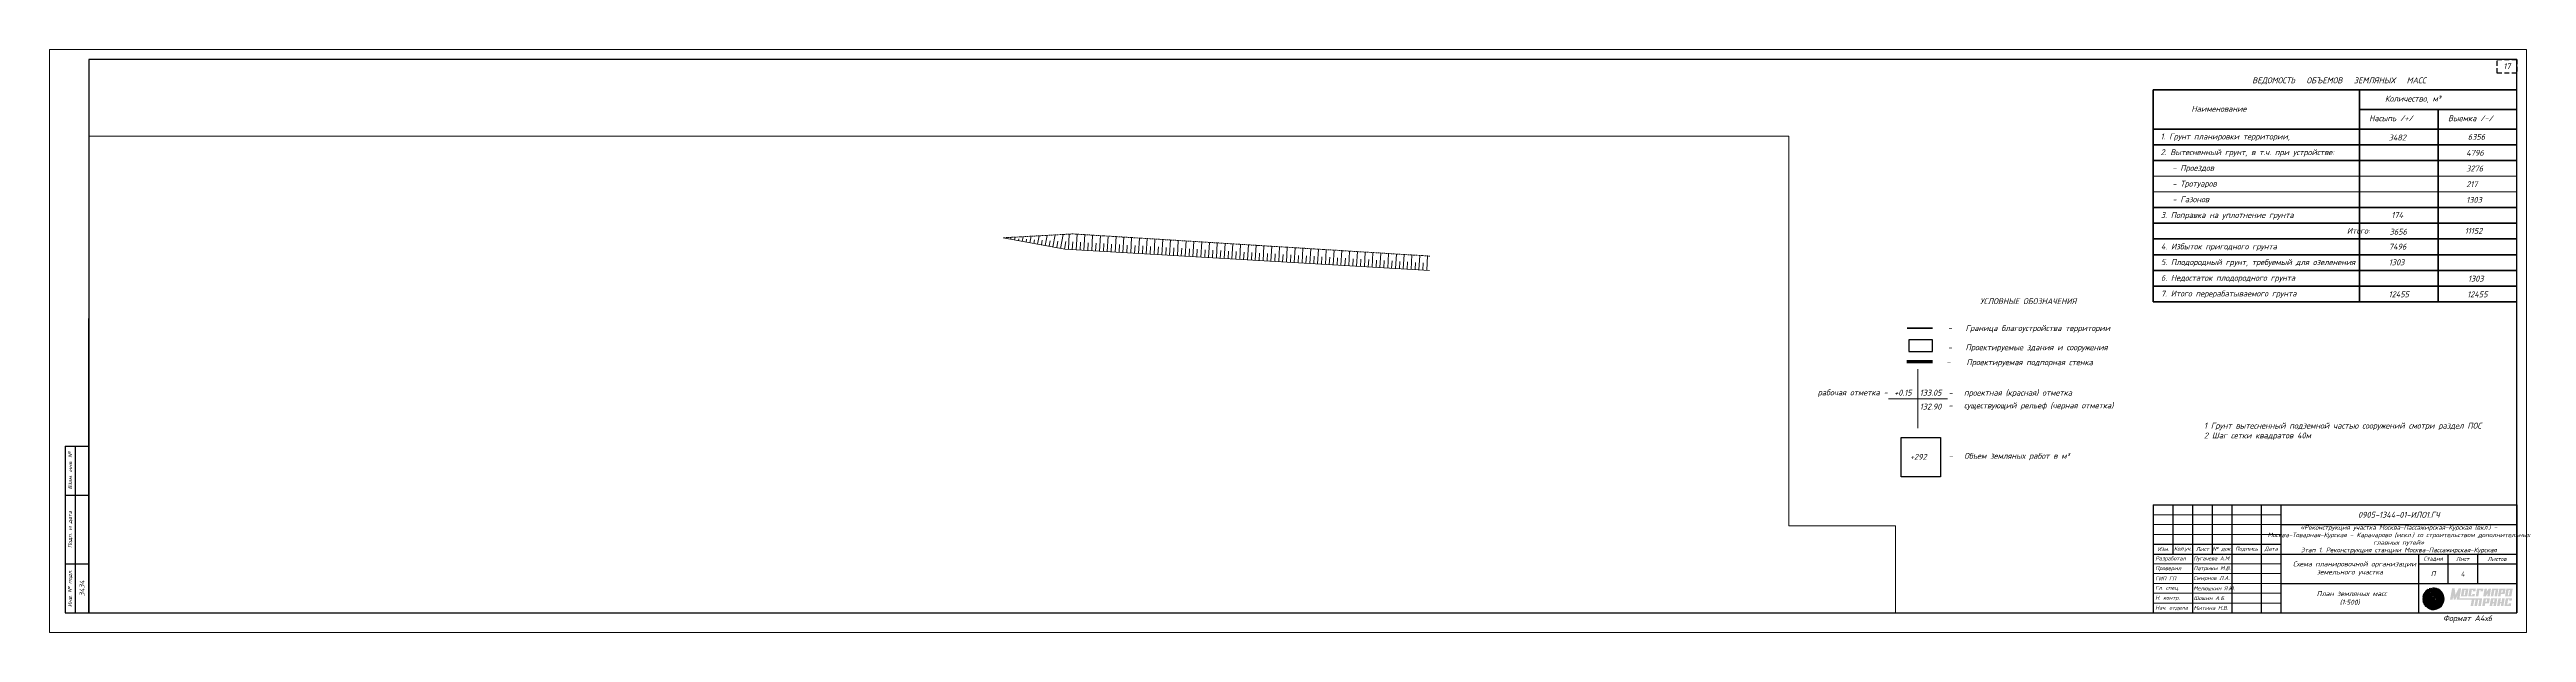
# Paper-space layout 'ЗМ (П)' of a CAD drawing. Extents: x 193 to 1454, y 520 to 817.
# The model-space entities are those that its viewports show. They can reach past a viewport. Long polylines and large blocks are cut down to what shows.
import ezdxf
from ezdxf.enums import TextEntityAlignment as Align

# ---------------------------------------------------------------- set-up
doc = ezdxf.new("R2010")
doc.units = 0
for name, pattern in [('ACAD_ISO12W100', [21, 12, -3, 0, -3, 0, -3]), ('CONTI', [0]), ('HIDDEN', [0.375, 0.25, -0.125]), ('невидимая', [9.525, 6.35, -3.175]), ('Сверху', [3.96875, 2.38125, -1.5875])]:
    doc.linetypes.add(name, pattern=pattern)
doc.layers.add('-ВЕДОМОСТИ', color=7, linetype='Continuous')
doc.layers.add('-ГЕНПЛАН', color=12, linetype='Continuous', lineweight=40, true_color=0xbd0000)
doc.layers.add('МГТ_ГП_ЗДАНИЯ', color=12, linetype='Continuous', lineweight=50, true_color=0xbd0000)
for name, color, linetype, lineweight in [('-ОТКОСЫ', 1, 'Continuous', 20), ('МГТ_ГП_ведомости', 7, 'Continuous', 30), ('МГТ_ГП_ГЕНПЛАН', 7, 'Continuous', 35)]:
    doc.layers.add(name, color=color, linetype=linetype, lineweight=lineweight)
doc.styles.add('ГП', font='isocpeui.ttf')

# ---------------------------------------------------------------- blocks, each defined once
blk = doc.blocks.new('Страница')
at = {"layer": 'МГТ_ГП_ведомости', "color": 7, "linetype": 'HIDDEN', "ltscale": 10}
blk.add_lwpolyline([(-10, 0), (0, 0), (0, -7), (-10, -7)], close=True, dxfattribs=at)
at = {"layer": 'МГТ_ГП_ведомости', "color": 7, "style": 'ГП'}
blk.add_attdef('СТРАНИЦА', text='', height=3, dxfattribs=at).set_placement((-5, -3.5), align=Align.MIDDLE_CENTER)
blk = doc.blocks.new('*U147')
at = {"layer": 'МГТ_ГП_ведомости', "color": 7}
for p, q in [((8, 95), (8, 10)), ((8, 95), (20, 95)), ((13, 95), (13, 10)), ((8, 70), (20, 70)), ((8, 35), (20, 35)), ((8, 10), (20, 10))]:
    blk.add_line(p, q, dxfattribs=at)
at = {"layer": 'МГТ_ГП_ведомости', "color": 7, "lineweight": 20}
blk.add_lwpolyline([(0, 0), (1261, 0), (1261, 297), (0, 297)], close=True, dxfattribs=at)
at = {"layer": 'МГТ_ГП_ведомости', "color": 7}
blk.add_lwpolyline([(20, 10), (1256, 10), (1256, 292), (20, 292)], close=True, dxfattribs=at)
at = {"layer": 'МГТ_ГП_ведомости', "color": 7, "flags": 128}
blk.add_lwpolyline([(20, 10), (20, 160)], dxfattribs=at)
at = {"layer": 'МГТ_ГП_ведомости', "color": 7, "char_height": 2, "attachment_point": 5, "rotation": 90, "line_spacing_factor": 0.914543, "style": 'ГП'}
for s, insert, width in [('{\\W1;Взам. инв. №}', (10.5, 82.5), 25), ('{\\W1;Подп. и дата}', (10.5, 52.5), 35), ('{\\W1;Инв. № подл.}', (10.5, 22.5), 25)]:
    blk.add_mtext(s, dxfattribs=dict(at, insert=insert, width=width))
at = {"layer": 'МГТ_ГП_ведомости', "color": 7, "style": 'ГП'}
blk.add_attdef('ИНВ.НОМ', text='', height=2.5, rotation=90, dxfattribs=at).set_placement((16.5, 22.5), align=Align.MIDDLE_CENTER)
blk = doc.blocks.new('*T165')
at = {"layer": 'МГТ_ГП_ведомости', "color": 7, "linetype": 'Continuous', "lineweight": 30, "transparency": 16777216}
for p, q in [((0, 0), (185, 0)), ((0, 0), (0, -55)), ((10, 0), (10, -25)), ((20, 0), (20, -55)), ((30, 0), (30, -25)), ((40, 0), (40, -55)), ((55, 0), (55, -55)), ((65, 0), (65, -55)), ((185, 0), (185, -55)), ((65, -10), (185, -10)), ((0, -20), (65, -20)), ((0, -25), (185, -25)), ((135, -25), (135, -55)), ((150, -25), (150, -40)), ((165, -25), (165, -40)), ((135, -30), (185, -30)), ((65, -40), (185, -40)), ((0, -55), (185, -55))]:
    blk.add_line(p, q, dxfattribs=at)
at = {"layer": 'МГТ_ГП_ведомости', "color": 7, "linetype": 'Continuous', "lineweight": 15, "transparency": 16777216}
for p, q in [((0, -5), (65, -5)), ((0, -10), (65, -10)), ((0, -15), (65, -15)), ((0, -30), (65, -30)), ((0, -35), (65, -35)), ((0, -40), (65, -40)), ((0, -45), (65, -45)), ((0, -50), (65, -50))]:
    blk.add_line(p, q, dxfattribs=at)
at = {"layer": 'МГТ_ГП_ведомости', "color": 7, "transparency": 16777216, "style": 'ГП'}
for s, insert, char_height, width, attachment_point in [('{\\C256;«Реконструкция участка Москва-Пассажирская-Курская (вкл.) - Москва-Товарная-Курская - Карачарово (искл.) со строительством дополнительных главных путей»\\PЭтап 1. Реконструкция станции Москва-Пассажирская-Курская}', (125, -17.5), 2.3, 120, 5), ('0905-1344-01-ИЛО1.ГЧ', (125, -5), 3, 118, 5), ('Изм.', (5, -22.5), 2, 8, 5), ('Кол.уч.', (15, -22.5), 2, 10, 5), ('Лист', (25, -22.5), 2, 8, 5), ('№ док.', (35, -22.5), 2, 10, 5), ('Подпись', (47.5, -22.5), 2, 13, 5), ('Дата', (60, -22.5), 2, 8, 5), ('Разработал', (1, -27.5), 2, 18, 4), ('Проверил', (1, -32.5), 2, 18, 4), ('ГИП ГП', (1, -37.5), 2, 18, 4), ('{\\W0.9;Пугачева А.М.}', (20.5, -27.5), 2, 19, 4), ('Патрики М.В.', (20.5, -32.5), 2, 19, 4), ('Смирнов Л.А.', (20.5, -37.5), 2, 19, 4), ('Стадия', (142.5, -27.5), 2, 13, 5), ('П', (142.5, -35), 2.5, 13, 5), ('Лист', (157.5, -27.5), 2, 13, 5), ('Листов', (175, -27.5), 2, 18, 5), ('Гл. спец.', (1, -42.5), 2, 18, 4), ('Н. контр.', (1, -47.5), 2, 18, 4), ('{\\W0.9;Мелюшкин Я.Ю.}', (20.5, -42.5), 2, 19, 4), ('Шошин А.Б.', (20.5, -47.5), 2, 19, 4), ('Нач. отдела', (1, -52.5), 2, 18, 4), ('Митина Н.В.', (20.5, -52.5), 2, 19, 4)]:
    blk.add_mtext(s, dxfattribs=dict(at, insert=insert, char_height=char_height, width=width, attachment_point=attachment_point))
blk = doc.blocks.new('A$C047D6849')
at = {"ltscale": 100}
h = blk.add_hatch(color=256, dxfattribs=at)
h.paths.add_polyline_path([(-3986, 903), (-3728, 463), (-3407, 463, 0.3828058), (-3986, 903)], flags=0)
h.paths.add_polyline_path([(-3410, 241), (-3737, 241), (-3918, -68), (-4279, -68, 0.5530289), (-3410, 241)], flags=0)
h.paths.add_polyline_path([(-3993, 241), (-4474, 241, 0.0426552), (-4446, 153), (-4045, 153), (-3993, 241)], flags=0)
h.paths.add_polyline_path([(-4204, 837, 0.222732), (-4477, 463), (-3985, 463), (-4204, 837, 0.222732)], flags=0)
h = blk.add_hatch(color=256)
h.paths.add_polyline_path([(-406, 802), (-469, 802), (-492, 672), (-429, 672), (-406, 802)], flags=0)
h.paths.add_polyline_path([(-827, 325), (-889, 325), (-912, 195), (-850, 195), (-827, 325)], flags=0)
h.paths.add_polyline_path([(-1205, 325), (-1267, 325), (-1290, 195), (-1228, 195), (-1205, 325)], flags=0)
h.paths.add_polyline_path([(-2404, 542), (-2342, 542), (-2296, 802), (-2359, 802), (-2404, 542)], flags=0)
h.paths.add_polyline_path([(-1406, 477), (-1276, 477), (-1173, 648), (-1203, 477), (-1073, 477), (-1004, 867), (-1134, 867), (-1237, 692), (-1207, 867), (-1338, 867), (-1406, 477)], flags=0)
h.paths.add_polyline_path([(-1455, 388), (-2614, 388), (-2526, 888), (-2656, 888), (-2817, 568), (-2858, 888), (-2988, 888), (-3093, 323), (-2962, 323), (-2923, 545), (-2913, 323), (-2817, 323), (-2715, 543), (-2756, 323), (-1987, 323), (-2044, -3), (-1914, -3), (-1857, 322), (-1792, 322), (-1849, -2), (-1719, -2), (-1661, 322), (-1597, 322), (-1654, -3), (-1524, -3), (-1455, 388)], flags=0)
h.paths.add_polyline_path([(-2534, 542), (-2546, 477), (-2481, 477), (-2289, 477), (-2224, 477), (-2212, 542), (-2166, 802), (-2154, 867), (-2220, 867), (-2412, 867), (-2477, 867), (-2489, 802), (-2534, 542)], flags=0)
h.paths.add_polyline_path([(-2170, 477), (-1848, 477), (-1836, 542), (-1825, 607), (-1955, 607), (-1966, 542), (-2029, 542), (-1983, 802), (-1920, 802), (-1932, 737), (-1802, 737), (-1790, 802), (-1779, 867), (-2102, 867), (-2170, 477)], flags=0)
h.paths.add_polyline_path([(-254, 390), (-322, 0), (0, 0), (23, 130), (-107, 130), (-119, 65), (-181, 65), (-135, 325), (-73, 325), (-84, 260), (46, 260), (69, 390), (-254, 390)], flags=0)
h.paths.add_polyline_path([(-1785, 477), (-1655, 477), (-1598, 802), (-1537, 802), (-1548, 737), (-1417, 737), (-1394, 867), (-1717, 867), (-1785, 477)], flags=0)
h.paths.add_polyline_path([(-1023, 477), (-893, 477), (-835, 802), (-773, 802), (-830, 477), (-700, 477), (-632, 867), (-954, 867), (-1023, 477)], flags=0)
h.paths.add_polyline_path([(-656, 477), (-526, 477), (-503, 607), (-376, 607), (-311, 607), (-265, 868), (-587, 867), (-656, 477)], flags=0)
h.paths.add_polyline_path([(-294, 477), (-229, 477), (-37, 477), (28, 477), (97, 867), (-225, 868), (-294, 477)], flags=0)
h.paths.add_polyline_path([(-152, 542), (-107, 802), (-44, 802), (-90, 542), (-152, 542)], flags=0)
h.paths.add_polyline_path([(-1063, 390), (-1385, 389), (-1455, 0), (-1324, 0), (-1302, 130), (-1109, 131), (-1063, 390)], flags=0)
h.paths.add_polyline_path([(-686, 390), (-1008, 390), (-1077, 0), (-946, 0), (-924, 130), (-861, 130), (-884, 0), (-754, 0), (-686, 390)], flags=0)
h.paths.add_polyline_path([(-307, 390), (-437, 390), (-472, 195), (-534, 195), (-500, 390), (-630, 390), (-699, 0), (-569, 0), (-546, 130), (-483, 130), (-506, 0), (-376, 0), (-307, 390)], flags=0)
at = {"color": 7}
for p, q in [((-4486, 380), (-3840, 380)), ((-3887, 407), (-4485, 407)), ((-3849, 324), (-4485, 324)), ((-4483, 297), (-3961, 297)), ((-4477, 463), (-3985, 463)), ((-4013, 98), (-4419, 98)), ((-4404, 71), (-3998, 71)), ((-3985, 463), (-4204, 837)), ((-4154, 862), (-3887, 407)), ((-3840, 380), (-4129, 872)), ((-4074, 889), (-3776, 380)), ((-3760, 407), (-4046, 895)), ((-3896, 297), (-4013, 98)), ((-3998, 71), (-3849, 324)), ((-3961, 297), (-3961, 297)), ((-3961, 297), (-3896, 297)), ((-3776, 380), (-3397, 380)), ((-3719, 407), (-3760, 407)), ((-3399, 407), (-3719, 407)), ((-3704, 297), (-3704, 297))]:
    blk.add_line(p, q, dxfattribs=at)
for points in [[(-3993, 241), (-4474, 241, 0.0426552), (-4446, 153), (-4045, 153)], [(-3398, 324), (-3784, 324), (-3966, 15), (-4363, 15, 0.0164332), (-4340, -12), (-3950, -12), (-3769, 297), (-3400, 297, 0.0127069)], [(-3410, 241), (-3737, 241), (-3918, -68), (-4279, -68, 0.5530289)], [(-3986, 903), (-3728, 463), (-3407, 463, 0.3828058)]]:
    blk.add_lwpolyline(points, format="xyb", close=True, dxfattribs=at)
at = {"ltscale": 100}
blk.add_arc((-3941, 359), 546, 118.85538, 169.08193, dxfattribs=at)
at = {"color": 7}
for points in [[(-4485, 407), (-4485, 398), (-4486, 389), (-4486, 380)], [(-4485, 324), (-4485, 315), (-4484, 306), (-4483, 297)], [(-4419, 98), (-4414, 88), (-4409, 80), (-4404, 71)], [(-4129, 872), (-4137, 869), (-4146, 865), (-4154, 862)], [(-4046, 895), (-4056, 893), (-4065, 891), (-4074, 889)], [(-3397, 380), (-3398, 389), (-3398, 398), (-3399, 407)]]:
    blk.add_open_spline(points, degree=3, dxfattribs=at)
blk = doc.blocks.new('штамп_п')
blk.add_blockref('*T165', (-185, 55))
at = {"layer": 'МГТ_ГП_ведомости', "lineweight": 5, "xscale": 0.01, "yscale": 0.01, "zscale": 0.01}
blk.add_blockref('A$C047D6849', (-3, 3.6), dxfattribs=at)
at = {"layer": 'МГТ_ГП_ведомости', "color": 7, "style": 'ГП'}
for tag, height, p in [('ОБЪЕКТ', 2.5, (-85, 22.5)), ('ЛИСТ', 2.5, (-27.5, 19.8)), ('ЛИСТОВ', 2.5, (-10, 19.8)), ('НАЗВАНИЕ', 2.5, (-85, 7.5)), ('ФОРМАТ', 3, (-25, -2.7))]:
    blk.add_attdef(tag, text='', height=height, dxfattribs=at).set_placement(p, align=Align.MIDDLE_CENTER)
blk = doc.blocks.new('демонтаж')
at = {"layer": 'МГТ_ГП_ЗДАНИЯ', "color": 1, "lineweight": 30}
for points in [[(-0.59, 0.46), (0.59, -0.46)], [(-0.46, -0.59), (0.46, 0.59)]]:
    blk.add_lwpolyline(points, dxfattribs=at)

msp = doc.modelspace()

# ---------------------------------------------------------------- linework, layer by layer
at = {"layer": '-ОТКОСЫ'}
for p, q in [((10415.81, 10131.76, 141.05), (10416.05, 10131.77, 141.05)), ((10415.88, 10130.77, 141.05), (10416.12, 10130.78, 141.05)), ((10415.94, 10129.78, 141.05), (10416.66, 10129.82, 141.05)), ((10416.01, 10128.78, 141.05), (10416.49, 10128.82, 141.05)), ((10416.07, 10127.79, 141.05), (10417.27, 10127.87, 141.05)), ((10416.14, 10126.8, 141.05), (10416.86, 10126.85, 141.05)), ((10416.21, 10125.81, 141.05), (10417.88, 10125.92, 141.05)), ((10416.27, 10124.82, 141.05), (10417.23, 10124.88, 141.05)), ((10416.34, 10123.83, 141.05), (10418.49, 10123.97, 141.05)), ((10416.4, 10122.84, 141.05), (10417.6, 10122.92, 141.05)), ((10416.47, 10121.85, 141.05), (10419.1, 10122.02, 141.05)), ((10416.53, 10120.86, 141.05), (10417.97, 10120.95, 141.05)), ((10416.6, 10119.87, 141.05), (10419.71, 10120.07, 141.05)), ((10416.67, 10118.88, 141.05), (10418.34, 10118.99, 141.05)), ((10416.73, 10117.88, 141.05), (10420.32, 10118.12, 141.05)), ((10416.8, 10116.89, 141.05), (10418.71, 10117.02, 141.05)), ((10416.97, 10115.92, 141.05), (10420.78, 10116.64, 141.05)), ((10417.15, 10114.94, 141.05), (10419.11, 10115.31, 141.05)), ((10417.34, 10113.96, 141.05), (10421.25, 10114.71, 141.05)), ((10417.52, 10112.99, 141.05), (10419.48, 10113.36, 141.05)), ((10417.71, 10112.01, 141.05), (10421.62, 10112.76, 141.05)), ((10417.9, 10111.04, 141.05), (10419.85, 10111.41, 141.05)), ((10418.08, 10110.06, 141.05), (10421.98, 10110.81, 141.05)), ((10418.27, 10109.09, 141.05), (10420.22, 10109.46, 141.05)), ((10418.46, 10108.11, 141.05), (10422.35, 10108.85, 141.05)), ((10418.64, 10107.14, 141.05), (10420.59, 10107.51, 141.05)), ((10418.83, 10106.16, 141.05), (10422.71, 10106.9, 141.05)), ((10419.01, 10105.18, 141.05), (10420.95, 10105.56, 141.05)), ((10419.2, 10104.21, 141.05), (10423.08, 10104.95, 141.05)), ((10419.39, 10103.23, 141.05), (10421.32, 10103.6, 141.05)), ((10419.57, 10102.26, 141.05), (10423.44, 10103, 141.05)), ((10419.76, 10101.28, 141.05), (10421.69, 10101.65, 141.05)), ((10419.95, 10100.31, 141.05), (10423.81, 10101.04, 141.05)), ((10420.13, 10099.33, 141.05), (10422.06, 10099.7, 141.05)), ((10420.32, 10098.36, 141.05), (10424.17, 10099.09, 141.05)), ((10420.5, 10097.38, 141.05), (10422.43, 10097.75, 141.05)), ((10420.69, 10096.41, 141.05), (10424.54, 10097.14, 141.05)), ((10420.88, 10095.43, 141.05), (10422.8, 10095.8, 141.05)), ((10421.06, 10094.45, 141.05), (10424.9, 10095.19, 141.05)), ((10421.25, 10093.48, 141.05), (10423.17, 10093.84, 141.05)), ((10421.43, 10092.5, 141.05), (10425.27, 10093.23, 141.05)), ((10421.62, 10091.53, 141.05), (10423.53, 10091.89, 141.05)), ((10421.81, 10090.55, 141.05), (10425.63, 10091.28, 141.05)), ((10421.99, 10089.58, 141.05), (10423.9, 10089.94, 141.05)), ((10422.18, 10088.6, 141.05), (10426, 10089.33, 141.05)), ((10422.37, 10087.63, 141.05), (10424.27, 10087.99, 141.05)), ((10422.55, 10086.65, 141.05), (10426.36, 10087.38, 141.05)), ((10422.74, 10085.67, 141.05), (10424.64, 10086.04, 141.05)), ((10422.92, 10084.7, 141.05), (10426.73, 10085.42, 141.05)), ((10423.11, 10083.72, 141.05), (10425.01, 10084.09, 141.05)), ((10423.3, 10082.75, 141.05), (10427.09, 10083.47, 141.05)), ((10423.48, 10081.77, 141.05), (10425.38, 10082.13, 141.05)), ((10423.67, 10080.8, 141.05), (10427.46, 10081.52, 141.05)), ((10423.86, 10079.82, 141.05), (10425.75, 10080.18, 141.05)), ((10424.04, 10078.85, 141.05), (10427.82, 10079.57, 141.05)), ((10424.23, 10077.87, 141.05), (10426.12, 10078.23, 141.05)), ((10424.41, 10076.89, 141.05), (10428.19, 10077.61, 141.05)), ((10424.6, 10075.92, 141.05), (10426.48, 10076.28, 141.05)), ((10424.79, 10074.94, 141.05), (10428.55, 10075.66, 141.05)), ((10424.97, 10073.97, 141.05), (10426.85, 10074.33, 141.05)), ((10425.16, 10072.99, 141.05), (10428.92, 10073.71, 141.05)), ((10425.34, 10072.02, 141.05), (10427.22, 10072.38, 141.05)), ((10425.53, 10071.04, 141.05), (10429.28, 10071.76, 141.05)), ((10425.72, 10070.07, 141.05), (10427.59, 10070.42, 141.05)), ((10425.9, 10069.09, 141.05), (10429.65, 10069.8, 141.05)), ((10426.09, 10068.11, 141.05), (10427.96, 10068.47, 141.05)), ((10426.28, 10067.14, 141.05), (10430.01, 10067.85, 141.05)), ((10426.46, 10066.16, 141.05), (10428.33, 10066.52, 141.05)), ((10426.65, 10065.19, 141.05), (10430.38, 10065.9, 141.05)), ((10426.83, 10064.21, 141.05), (10428.7, 10064.57, 141.05)), ((10427.02, 10063.24, 141.05), (10430.74, 10063.95, 141.05)), ((10427.21, 10062.26, 141.05), (10429.07, 10062.62, 141.05)), ((10427.39, 10061.29, 141.05), (10431.11, 10062, 141.05)), ((10427.58, 10060.31, 141.05), (10429.43, 10060.66, 141.05)), ((10427.77, 10059.34, 141.05), (10431.47, 10060.04, 141.05)), ((10427.95, 10058.36, 141.05), (10429.8, 10058.71, 141.05)), ((10428.14, 10057.38, 141.05), (10431.84, 10058.09, 141.05)), ((10428.32, 10056.41, 141.05), (10430.17, 10056.76, 141.05)), ((10428.51, 10055.43, 141.05), (10432.2, 10056.14, 141.05)), ((10428.7, 10054.46, 141.05), (10430.54, 10054.81, 141.05)), ((10428.88, 10053.48, 141.05), (10432.57, 10054.19, 141.05)), ((10429.07, 10052.51, 141.05), (10430.91, 10052.86, 141.05)), ((10429.25, 10051.53, 141.05), (10432.93, 10052.23, 141.05)), ((10429.44, 10050.56, 141.05), (10431.28, 10050.91, 141.05)), ((10429.63, 10049.58, 141.05), (10433.3, 10050.28, 141.05)), ((10429.81, 10048.6, 141.05), (10431.65, 10048.95, 141.05)), ((10430, 10047.63, 141.05), (10433.66, 10048.33, 141.05)), ((10430.19, 10046.65, 141.05), (10432.02, 10047, 141.05)), ((10430.37, 10045.68, 141.05), (10434.03, 10046.38, 141.05)), ((10430.56, 10044.7, 141.05), (10432.38, 10045.05, 141.05)), ((10430.74, 10043.73, 141.05), (10434.39, 10044.42, 141.05)), ((10430.93, 10042.75, 141.05), (10432.75, 10043.1, 141.05)), ((10431.12, 10041.78, 141.05), (10434.76, 10042.47, 141.05)), ((10431.3, 10040.8, 141.05), (10433.12, 10041.15, 141.05)), ((10431.49, 10039.82, 141.05), (10435.12, 10040.52, 141.05)), ((10431.68, 10038.85, 141.05), (10433.49, 10039.2, 141.05)), ((10431.86, 10037.87, 141.05), (10435.49, 10038.57, 141.05)), ((10432.05, 10036.9, 141.05), (10433.86, 10037.24, 141.05)), ((10432.23, 10035.92, 141.05), (10435.85, 10036.61, 141.05)), ((10432.42, 10034.95, 141.05), (10434.23, 10035.29, 141.05)), ((10432.61, 10033.97, 141.05), (10436.22, 10034.66, 141.05)), ((10432.79, 10033, 141.05), (10434.6, 10033.34, 141.05)), ((10432.98, 10032.02, 141.05), (10436.58, 10032.71, 141.05)), ((10433.16, 10031.04, 141.05), (10434.97, 10031.39, 141.05)), ((10433.35, 10030.07, 141.05), (10436.95, 10030.76, 141.05)), ((10433.54, 10029.09, 141.05), (10435.33, 10029.44, 141.05)), ((10433.72, 10028.12, 141.05), (10437.31, 10028.8, 141.05)), ((10433.91, 10027.14, 141.05), (10435.7, 10027.49, 141.05)), ((10434.1, 10026.17, 141.05), (10437.68, 10026.85, 141.05))]:
    msp.add_line(p, q, dxfattribs=at)
at = {"layer": '-ОТКОСЫ', "linetype": 'невидимая', "ltscale": 0.2}
msp.add_lwpolyline([(10437.79, 10026.28), (10421.04, 10115.81), (10415.75, 10132.75)], dxfattribs=at)
at = {"layer": '-ОТКОСЫ', "elevation": 141.05}
msp.add_lwpolyline([(10434.23, 10025.45), (10416.81, 10116.76), (10415.75, 10132.75)], dxfattribs=at)

# ---------------------------------------------------------------- block references
at = {"layer": 'МГТ_ГП_ГЕНПЛАН', "color": 6, "rotation": 285.1862867417112}
for p in [(10331.95, 10273.13), (10333.55, 10258.55), (10344.86, 10254.64), (10344.99, 10240.6), (10354.67, 10236.9), (10374.79, 10186.18), (10380.26, 10167.79), (10398.99, 10154.76), (10392.71, 10146.27), (10400.97, 10143.3), (10403.63, 10123.15), (10412.95, 10104.35), (10421.75, 10077.74), (10426.74, 10056.27), (10429.81, 10034.82)]:
    msp.add_blockref('демонтаж', p, dxfattribs=at)

psp = doc.layouts.new('ЗМ (П)')

# ---------------------------------------------------------------- linework, layer by layer
at = {"layer": '-ВЕДОМОСТИ', "lineweight": 35}
for p, q in [((1264.1, 688.7), (1264.1, 796.7)), ((1264.1, 796.7), (1449.1, 796.7))]:
    psp.add_line(p, q, dxfattribs=at)
at = {"layer": '-ВЕДОМОСТИ', "lineweight": 5}
for p, q in [((1449.1, 728.7), (1264.1, 728.7)), ((1449.1, 720.7), (1264.1, 720.7)), ((1449.1, 696.7), (1264.1, 696.7))]:
    psp.add_line(p, q, dxfattribs=at)
at = {"layer": '-ВЕДОМОСТИ', "lineweight": 35}
for points in [[(1369.1, 796.7), (1369.1, 688.7)], [(1369.1, 786.7), (1449.1, 786.7)], [(1409.1, 786.7), (1409.1, 688.7)], [(1264.1, 776.7), (1449.1, 776.7)], [(1264.1, 768.7), (1449.1, 768.7)], [(1264.1, 760.7), (1449.1, 760.7)], [(1264.1, 736.7), (1449.1, 736.7)], [(1264.1, 728.7), (1449.1, 728.7)], [(1264.1, 720.7), (1449.1, 720.7)], [(1264.1, 712.7), (1449.1, 712.7)], [(1264.1, 704.7), (1449.1, 704.7)], [(1264.1, 696.7), (1449.1, 696.7)], [(1264.1, 688.7), (1449.1, 688.7)]]:
    psp.add_lwpolyline(points, dxfattribs=at)
at = {"layer": '-ВЕДОМОСТИ', "lineweight": 5}
for points in [[(1264.1, 768.7), (1449.1, 768.7)], [(1264.1, 752.7), (1449.1, 752.7)], [(1264.1, 744.7), (1449.1, 744.7)]]:
    psp.add_lwpolyline(points, dxfattribs=at)
at = {"layer": '-ВЕДОМОСТИ', "color": 12, "linetype": 'CONTI', "lineweight": 25, "ltscale": 0.3, "true_color": 0xbd0000}
psp.add_lwpolyline([(1139.7, 663.3), (1151.7, 663.3), (1151.7, 669.3), (1139.7, 669.3)], close=True, dxfattribs=at)
at = {"layer": '-ВЕДОМОСТИ', "color": 7, "lineweight": 20}
for points in [[(1144.3, 654.3), (1144.3, 624.3)], [(1129.3, 639.3), (1159.3, 639.3)]]:
    psp.add_lwpolyline(points, dxfattribs=at)
at = {"layer": '-ВЕДОМОСТИ', "color": 7, "linetype": 'Continuous', "lineweight": 30}
psp.add_lwpolyline([(1135.8, 619.5), (1155.8, 619.5), (1155.8, 599.5), (1135.8, 599.5)], close=True, dxfattribs=at)
at = {"layer": '-ГЕНПЛАН', "color": 204, "linetype": 'ACAD_ISO12W100', "lineweight": 30, "ltscale": 0.6, "const_width": 0.8}
psp.add_lwpolyline([(1151.7, 675.2), (1138.7, 675.2)], dxfattribs=at)
at = {"layer": '-ГЕНПЛАН', "color": 12, "linetype": 'Сверху', "lineweight": 40, "ltscale": 1.2, "true_color": 0xbd0000, "const_width": 1, "flags": 128}
psp.add_lwpolyline([(1138.7, 658.2), (1151.7, 658.2)], dxfattribs=at)
at = {"layer": '-ГЕНПЛАН', "color": 12, "linetype": 'CONTI', "lineweight": 35, "ltscale": 2, "true_color": 0xbd0000}
for points in [[(1138.7, 658.7), (1151.7, 658.7)], [(1138.7, 657.7), (1151.7, 657.7)]]:
    psp.add_lwpolyline(points, dxfattribs=at)
at = {"layer": 'DEFPOINTS', "lineweight": 5}
psp.add_lwpolyline([(213.1, 530.2), (1132.9, 530.2), (1132.9, 574.6), (1078.5, 574.6), (1078.5, 773), (213.1, 773)], close=True, dxfattribs=at)

# ---------------------------------------------------------------- block references
at = {"layer": '-ГЕНПЛАН', "color": 6}
ref = psp.add_blockref('штамп_п', (1449.1, 530.2), dxfattribs=at)
ref.add_attrib('НАЗВАНИЕ_001', 'План земляных масс', (1347.3, 538.8), dxfattribs={"layer": 'МГТ_ГП_ведомости', "color": 7, "height": 2.5, "style": 'ГП'})
ref.add_attrib('ОБЪЕКТ_001', 'Схема планировочной организации', (1335.2, 553.9), dxfattribs={"layer": 'МГТ_ГП_ведомости', "color": 7, "height": 2.5, "style": 'ГП'})
ref.add_attrib('ЛИСТ', '4', dxfattribs={"layer": 'МГТ_ГП_ведомости', "color": 7, "height": 2.5, "style": 'ГП'}).set_placement((1421.6, 550), align=Align.MIDDLE_CENTER)
ref.add_attrib('ФОРМАТ', 'Формат А4х6', dxfattribs={"layer": 'МГТ_ГП_ведомости', "color": 7, "height": 3, "style": 'ГП'}).set_placement((1424.1, 527.5), align=Align.MIDDLE_CENTER)
ref.add_attrib('НАЗВАНИЕ_002', '(1:500)', (1359, 534.4), dxfattribs={"layer": 'МГТ_ГП_ведомости', "color": 7, "height": 2.5, "style": 'ГП'})
ref.add_attrib('ОБЪЕКТ_002', 'земельного участка', (1347.3, 549.8), dxfattribs={"layer": 'МГТ_ГП_ведомости', "color": 7, "height": 2.5, "style": 'ГП'})
at = {"layer": 'МГТ_ГП_ведомости', "color": 40, "true_color": 0xf8d731}
psp.add_blockref('*U147', (193.1, 520.2), dxfattribs=at).add_auto_attribs({'ИНВ.НОМ': '3434'})
at = {"layer": 'МГТ_ГП_ведомости', "color": 6}
psp.add_blockref('Страница', (1449.1, 812.2), dxfattribs=at).add_auto_attribs({'СТРАНИЦА': '17'})

# ---------------------------------------------------------------- texts
at = {"layer": '-ВЕДОМОСТИ', "color": 1, "lineweight": 30, "ltscale": 10, "style": 'ГП'}
for s, p in [('+0.15', (1132.2, 640.9, 0)), ('133.05', (1145.2, 640.9, 0))]:
    psp.add_text(s, height=3, dxfattribs=at).set_placement(p)
at = {"layer": '-ВЕДОМОСТИ', "color": 7, "lineweight": 30, "ltscale": 10, "style": 'ГП'}
psp.add_text('132.90', height=3, dxfattribs=at).set_placement((1145.2, 633.8, 0))
at = {"layer": '-ВЕДОМОСТИ', "color": 7, "lineweight": 25, "style": 'ГП'}
psp.add_text('+292', height=3, dxfattribs=at).set_placement((1140.2, 608.2))
at = {"layer": '-ВЕДОМОСТИ', "lineweight": 5, "char_height": 3, "attachment_point": 1, "style": 'ГП'}
for s, insert, width in [('\\pi81.33;ВЕДОМОСТЬ   ОБЪЕМОВ   ЗЕМЛЯНЫХ   МАСС', (1233.1, 803), 179.042), ('\\pi19.386;{\\W1;Наименование}', (1264.1, 788.5), 179.042), ('\\pi4.8749;{\\W1;Насыпь /+/}', (1369.1, 783.7), 179.042), ('\\pi12.944;{\\W1;Количество, м³}', (1369.1, 793.7), 179.042), ('\\pi5.0501;{\\W1;Выемка /-/}', (1409.1, 783.7), 179.042), ('{\\W1;  1. Грунт планировки территории,}', (1263.9, 774.4), 179.042), ('\\A1;{\\W1;3482}', (1383.9, 773.9, 288.7), 179.042), ('\\A1;{\\W1;6356}', (1424.2, 774.2, 288.7), 179.042), ('{\\W1;  2. Вытесненный грунт, в т.ч. при устройстве:}', (1263.9, 766.4), 179.042), ('     - Проездов ', (1264.1, 758.4), 179.042), ('\\A1;3276', (1423.4, 758.1, 288.7), 179.042), ('\\A1;4796', (1423.4, 766.1, 288.7), 179.042), ('     - Тротуаров', (1264.1, 750.4), 179.042), ('\\A1;217', (1423.4, 750.1, 288.7), 179.042), ('{\\W1;  3. Поправка на уплотнение грунта}', (1264.1, 734.4), 179.042), ('{\\W1;     - Газонов}', (1264.1, 742.4), 179.042), ('\\A1;174', (1385.3, 734.4, 288.7), 179.042), ('\\A1;1303', (1423.4, 742.1, 288.7), 179.042), ('                                                                               Итого:', (1209, 726.4), 196.008), ('\\A1;3656', (1384.4, 725.9, 288.7), 179.042), ('\\A1;11152', (1422.7, 726.3, 288.7), 179.042), ('{\\W1;  5. Плодородный грунт, требуемый для озеленения}', (1264.1, 710.4), 179.042), ('  4. Избыток пригодного грунта', (1264.1, 718.4), 179.042), ('\\A1;1303', (1384, 710.3, 288.7), 179.042), ('\\A1;7496', (1384, 718.3), 179.042), ('{\\W1;  6. Недостаток плодородного грунта}', (1264.1, 702.4), 179.042), ('{\\W1;  7. Итого перерабатываемого грунта}', (1264.1, 694.4), 179.042), ('\\A1;\\pt60;12455', (1383.9, 694, 288.7), 179.042), ('\\A1;12455', (1423.9, 694, 288.7), 179.042), ('\\A1;1303', (1424.3, 702, 288.7), 179.042), ('\\pi27.58899;УСЛОВНЫЕ ОБОЗНАЧЕНИЯ', (1148.3, 690.5), 110), ('\\pi-9,l12,t12;-^IГраница благоустройства территории', (1156.5, 676.8), 110), ('\\pi-2.48037,l5.48037,t5.48037;-^I    Проектируемая подпорная стенка', (1155.7, 659.4), 110), ('1 Грунт вытесненный подземной частью сооружений смотри раздел ПОС\\P2 Шаг сетки квадратов 40м', (1289.9, 627.1), 179.042), ('{\\W1;-   Объем земляных работ в м³}', (1159.9, 611.7), 179.042)]:
    psp.add_mtext(s, dxfattribs=dict(at, insert=insert, width=width))
for s, width, insert in [('\\pi-9,l12,t12;{\\C7;-^IПроектируемые здания и сооружения}', 91.135, (1156.5, 667)), ('{\\W1;\\C7;рабочая отметка -}', 50.779, (1093.2, 644)), ('{\\W1;\\C7;-   проектная (красная) отметка}', 80.621, (1159.8, 643.9)), ('{\\W1;\\C7;-   существующий рельеф (черная отметка)}', 99.794, (1159.8, 637.4))]:
    psp.add_mtext_dynamic_manual_height_columns(s, width=width, gutter_width=1411.3, heights=[0], dxfattribs=dict(at, insert=insert))

# ---------------------------------------------------------------- viewports
at = {"layer": 'DEFPOINTS', "lineweight": 5, "view_target_point": (10158.65, 10569.23), "view_twist_angle": 75.84892}
vp = psp.add_viewport(center=(673, 651.6), size=(919.8, 242.764), view_center_point=(483.33, 107.74), view_height=121.3822, dxfattribs=at)
vp.frozen_layers = ['-ГЕНПЛАН', '0', 'МГТ_ГП_ЗДАНИЯ']
vp.dxf.flags = 0x10000  # cut along an outline
vp.dxf.clipping_boundary_handle = psp.add_lwpolyline([(213.1, 530.2), (1132.9, 530.2), (1132.9, 574.6), (1078.5, 574.6), (1078.5, 773), (213.1, 773)], format="xyb", close=True, dxfattribs={"invisible": 1}).dxf.handle

doc.saveas('drawing.dxf')
